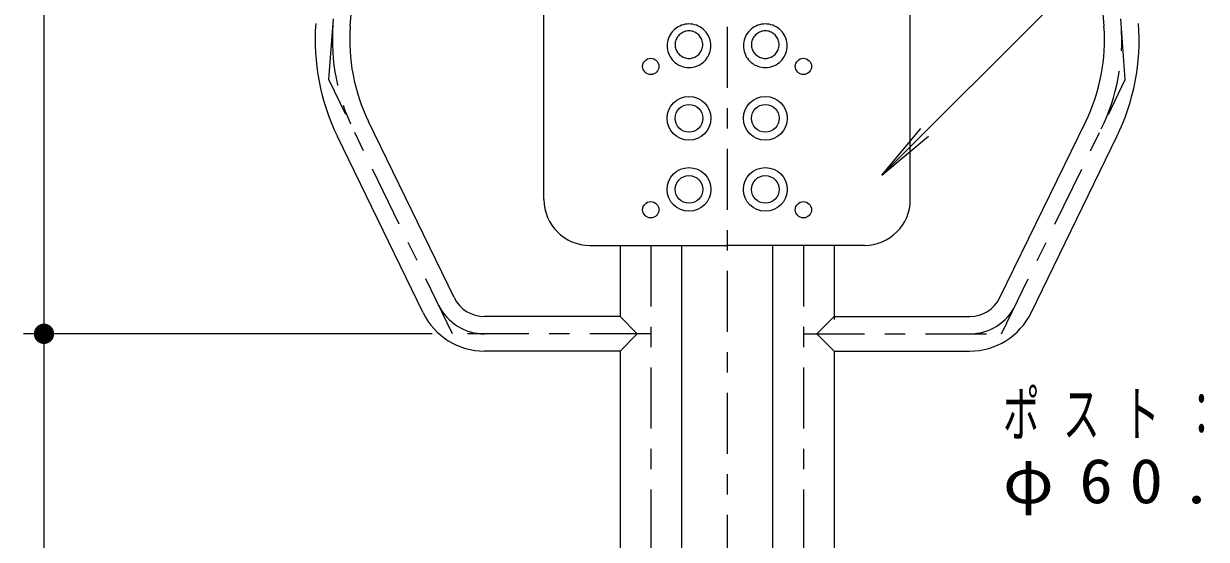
# Model space of a CAD drawing. Units: millimetres on the paper. Extents: x 1381 to 1746, y 408 to 677.
# Drawn here: x 1451.9 to 1510, y 527.3 to 552.7 of the extents above; entities that cross this region are included whole.
import ezdxf

# ---------------------------------------------------------------- set-up
doc = ezdxf.new("R2010")
doc.units = ezdxf.units.MM
doc.linetypes.add('USER2', pattern=[6, 3, -1, 1, -1])
doc.layers.add('LY_1', color=7, linetype='Continuous', lineweight=13)
doc.styles.add('ＭＳ ゴシック', font='')
doc.styles.get('ＭＳ ゴシック').set_extended_font_data('MS Gothic')

# ---------------------------------------------------------------- blocks, each defined once
blk = doc.blocks.new('filled_dot')
at = {"color": 0, "linetype": 'Continuous', "lineweight": -2, "const_width": 1.25}
blk.add_lwpolyline([(-0.625, 0, 1), (0.625, 0, 1)], format="xyb", close=True, dxfattribs=at)

msp = doc.modelspace()

# ---------------------------------------------------------------- linework, layer by layer
at = {"layer": 'LY_1', "linetype": 'USER2'}
for p, q in [((1486.449, 588.557), (1486.449, 473.569)), ((1466.882, 549.956), (1469.481, 584.956)), ((1506.015, 549.956), (1503.416, 584.956)), ((1472.962, 537.456), (1466.882, 549.956)), ((1499.935, 537.456), (1506.015, 549.956)), ((1482.699, 541.806), (1482.699, 482.456)), ((1490.199, 541.806), (1490.199, 482.456)), ((1482.699, 537.456), (1472.962, 537.456)), ((1490.199, 537.456), (1499.935, 537.456))]:
    msp.add_line(p, q, dxfattribs=at)
at = {"layer": 'LY_1'}
for p, q in [((1452.883, 537.456), (1452.883, 584.956)), ((1510.101, 561.306), (1494.047, 545.252)), ((1494.047, 545.252), (1495.975, 547.55)), ((1494.047, 545.252), (1496.345, 547.18)), ((1471.962, 537.456), (1451.883, 537.456)), ((1468.942, 537.456), (1451.883, 537.456)), ((1452.883, 502.456), (1452.883, 537.456))]:
    msp.add_line(p, q, dxfattribs=at)
at = {"layer": 'LY_1', "lineweight": 25}
for p, q in [((1467.93, 552.583), (1470.27, 584.106)), ((1504.968, 552.583), (1502.627, 584.106)), ((1477.449, 544.056), (1477.449, 576.798)), ((1495.449, 544.056), (1495.449, 576.798)), ((1473.042, 539.235), (1468.826, 547.903)), ((1499.855, 539.235), (1504.071, 547.903)), ((1471.514, 538.491), (1467.297, 547.159)), ((1501.384, 538.491), (1505.6, 547.159)), ((1479.699, 541.806), (1486.449, 541.806)), ((1481.186, 541.806), (1481.186, 538.306)), ((1484.211, 541.806), (1484.211, 482.456)), ((1493.199, 541.806), (1486.449, 541.806)), ((1488.686, 541.806), (1488.686, 482.456)), ((1491.711, 541.806), (1491.711, 538.156)), ((1481.186, 538.306), (1474.526, 538.306)), ((1482.036, 537.456), (1481.186, 538.306)), ((1490.861, 537.456), (1491.711, 538.306)), ((1491.711, 538.306), (1498.371, 538.306)), ((1482.036, 537.456), (1481.186, 536.606)), ((1490.861, 537.456), (1491.711, 536.606)), ((1481.186, 536.606), (1474.526, 536.606)), ((1481.186, 536.606), (1481.186, 482.456)), ((1491.711, 536.606), (1498.371, 536.606)), ((1491.711, 536.606), (1491.711, 482.456))]:
    msp.add_line(p, q, dxfattribs=at)
for points in [[(1485.649, 551.62), (1485.645, 551.713), (1485.632, 551.806), (1485.612, 551.897), (1485.584, 551.986), (1485.548, 552.073), (1485.505, 552.156), (1485.454, 552.235), (1485.397, 552.309), (1485.334, 552.378), (1485.265, 552.441), (1485.19, 552.498), (1485.111, 552.548), (1485.028, 552.592), (1484.941, 552.627), (1484.852, 552.655), (1484.76, 552.676), (1484.667, 552.688), (1484.574, 552.692), (1484.48, 552.688), (1484.387, 552.676), (1484.295, 552.655), (1484.206, 552.627), (1484.119, 552.592), (1484.036, 552.548), (1483.957, 552.498), (1483.883, 552.441), (1483.813, 552.378), (1483.75, 552.309), (1483.693, 552.235), (1483.643, 552.156), (1483.599, 552.073), (1483.563, 551.986), (1483.535, 551.897), (1483.515, 551.806), (1483.503, 551.713), (1483.499, 551.62), (1483.503, 551.526), (1483.515, 551.434), (1483.535, 551.342), (1483.563, 551.253), (1483.599, 551.167), (1483.643, 551.084), (1483.693, 551.005), (1483.75, 550.93), (1483.813, 550.862), (1483.883, 550.798), (1483.957, 550.741), (1484.036, 550.691), (1484.119, 550.648), (1484.206, 550.612), (1484.295, 550.584), (1484.387, 550.564), (1484.48, 550.552), (1484.574, 550.547), (1484.667, 550.552), (1484.76, 550.564), (1484.852, 550.584), (1484.941, 550.612), (1485.028, 550.648), (1485.111, 550.691), (1485.19, 550.741), (1485.265, 550.798), (1485.334, 550.862), (1485.397, 550.93), (1485.454, 551.005), (1485.505, 551.084), (1485.548, 551.167), (1485.584, 551.253), (1485.612, 551.342), (1485.632, 551.434), (1485.645, 551.526)], [(1487.249, 551.62), (1487.253, 551.526), (1487.265, 551.434), (1487.285, 551.342), (1487.313, 551.253), (1487.349, 551.167), (1487.393, 551.084), (1487.443, 551.005), (1487.5, 550.93), (1487.563, 550.862), (1487.633, 550.798), (1487.707, 550.741), (1487.786, 550.691), (1487.869, 550.648), (1487.956, 550.612), (1488.045, 550.584), (1488.137, 550.564), (1488.23, 550.552), (1488.324, 550.547), (1488.417, 550.552), (1488.51, 550.564), (1488.602, 550.584), (1488.691, 550.612), (1488.778, 550.648), (1488.861, 550.691), (1488.94, 550.741), (1489.015, 550.798), (1489.084, 550.862), (1489.147, 550.93), (1489.204, 551.005), (1489.255, 551.084), (1489.298, 551.167), (1489.334, 551.253), (1489.362, 551.342), (1489.382, 551.434), (1489.395, 551.526), (1489.399, 551.62), (1489.395, 551.713), (1489.382, 551.806), (1489.362, 551.897), (1489.334, 551.986), (1489.298, 552.073), (1489.255, 552.156), (1489.204, 552.235), (1489.147, 552.309), (1489.084, 552.378), (1489.015, 552.441), (1488.94, 552.498), (1488.861, 552.548), (1488.778, 552.592), (1488.691, 552.627), (1488.602, 552.655), (1488.51, 552.676), (1488.417, 552.688), (1488.324, 552.692), (1488.23, 552.688), (1488.137, 552.676), (1488.045, 552.655), (1487.956, 552.627), (1487.869, 552.592), (1487.786, 552.548), (1487.707, 552.498), (1487.633, 552.441), (1487.563, 552.378), (1487.5, 552.309), (1487.443, 552.235), (1487.393, 552.156), (1487.349, 552.073), (1487.313, 551.986), (1487.285, 551.897), (1487.265, 551.806), (1487.253, 551.713)], [(1485.254, 551.676), (1485.251, 551.735), (1485.243, 551.793), (1485.23, 551.851), (1485.213, 551.908), (1485.19, 551.962), (1485.163, 552.015), (1485.131, 552.065), (1485.095, 552.112), (1485.054, 552.155), (1485.011, 552.195), (1484.964, 552.231), (1484.914, 552.263), (1484.861, 552.29), (1484.806, 552.313), (1484.75, 552.331), (1484.692, 552.344), (1484.633, 552.351), (1484.574, 552.354), (1484.514, 552.351), (1484.456, 552.344), (1484.398, 552.331), (1484.341, 552.313), (1484.286, 552.29), (1484.234, 552.263), (1484.184, 552.231), (1484.137, 552.195), (1484.093, 552.155), (1484.053, 552.112), (1484.017, 552.065), (1483.985, 552.015), (1483.957, 551.962), (1483.935, 551.908), (1483.917, 551.851), (1483.904, 551.793), (1483.896, 551.735), (1483.894, 551.676), (1483.896, 551.616), (1483.904, 551.558), (1483.917, 551.5), (1483.935, 551.444), (1483.957, 551.389), (1483.985, 551.336), (1484.017, 551.287), (1484.053, 551.24), (1484.093, 551.196), (1484.137, 551.156), (1484.184, 551.12), (1484.234, 551.088), (1484.286, 551.061), (1484.341, 551.038), (1484.398, 551.02), (1484.456, 551.008), (1484.514, 551), (1484.574, 550.997), (1484.633, 551), (1484.692, 551.008), (1484.75, 551.02), (1484.806, 551.038), (1484.861, 551.061), (1484.914, 551.088), (1484.964, 551.12), (1485.011, 551.156), (1485.054, 551.196), (1485.095, 551.24), (1485.131, 551.287), (1485.163, 551.336), (1485.19, 551.389), (1485.213, 551.444), (1485.23, 551.5), (1485.243, 551.558), (1485.251, 551.616)], [(1487.644, 551.676), (1487.646, 551.616), (1487.654, 551.558), (1487.667, 551.5), (1487.685, 551.444), (1487.707, 551.389), (1487.735, 551.336), (1487.767, 551.287), (1487.803, 551.24), (1487.843, 551.196), (1487.887, 551.156), (1487.934, 551.12), (1487.984, 551.088), (1488.036, 551.061), (1488.091, 551.038), (1488.148, 551.02), (1488.206, 551.008), (1488.264, 551), (1488.324, 550.997), (1488.383, 551), (1488.442, 551.008), (1488.5, 551.02), (1488.556, 551.038), (1488.611, 551.061), (1488.664, 551.088), (1488.714, 551.12), (1488.761, 551.156), (1488.804, 551.196), (1488.845, 551.24), (1488.881, 551.287), (1488.913, 551.336), (1488.94, 551.389), (1488.963, 551.444), (1488.98, 551.5), (1488.993, 551.558), (1489.001, 551.616), (1489.004, 551.676), (1489.001, 551.735), (1488.993, 551.793), (1488.98, 551.851), (1488.963, 551.908), (1488.94, 551.962), (1488.913, 552.015), (1488.881, 552.065), (1488.845, 552.112), (1488.804, 552.155), (1488.761, 552.195), (1488.714, 552.231), (1488.664, 552.263), (1488.611, 552.29), (1488.556, 552.313), (1488.5, 552.331), (1488.442, 552.344), (1488.383, 552.351), (1488.324, 552.354), (1488.264, 552.351), (1488.206, 552.344), (1488.148, 552.331), (1488.091, 552.313), (1488.036, 552.29), (1487.984, 552.263), (1487.934, 552.231), (1487.887, 552.195), (1487.843, 552.155), (1487.803, 552.112), (1487.767, 552.065), (1487.735, 552.015), (1487.707, 551.962), (1487.685, 551.908), (1487.667, 551.851), (1487.654, 551.793), (1487.646, 551.735)]]:
    msp.add_lwpolyline(points, close=True, dxfattribs=at)
at = {"layer": 'LY_1'}
for centre in [(1482.699, 550.604), (1490.199, 550.604), (1482.699, 543.556), (1490.199, 543.556)]:
    msp.add_circle(centre, 0.4, dxfattribs=at)
at = {"layer": 'LY_1', "lineweight": 25}
for centre, radius in [((1484.574, 548.055), 1.075), ((1484.574, 548.055), 0.68), ((1488.324, 548.055), 1.075), ((1488.324, 548.055), 0.68), ((1484.574, 544.555), 1.075), ((1484.574, 544.555), 0.68), ((1488.324, 544.555), 1.075), ((1488.324, 544.555), 0.68)]:
    msp.add_circle(centre, radius, dxfattribs=at)
for centre, radius, start, end in [((1477.054, 551.905), 10.85, 175.75334, 205.93778), ((1495.843, 551.905), 10.85, 334.06222, 4.24666), ((1477.054, 551.905), 9.15, 175.75334, 205.93778), ((1495.843, 551.905), 9.15, 334.06222, 4.24666), ((1479.699, 544.056), 2.25, 180, 270), ((1493.199, 544.056), 2.25, 270, 0), ((1474.526, 539.956), 1.65, 205.93778, 270), ((1498.371, 539.956), 1.65, 270, 334.06222), ((1474.526, 539.956), 3.35, 205.93778, 270), ((1498.371, 539.956), 3.35, 270, 334.06222)]:
    msp.add_arc(centre, radius, start, end, dxfattribs=at)
at = {"layer": 'LY_1', "linetype": 'USER2'}
for centre, radius, start, end in [((1477.054, 551.905), 10, 175.75334, 205.93778), ((1495.843, 551.905), 10, 334.06222, 4.24666), ((1474.526, 539.956), 2.5, 205.93778, 270), ((1498.371, 539.956), 2.5, 270, 334.06222)]:
    msp.add_arc(centre, radius, start, end, dxfattribs=at)

# ---------------------------------------------------------------- block references
at = {"layer": 'LY_1', "xscale": 0.4, "yscale": 0.4}
for rotation in [90, 270]:
    msp.add_blockref('filled_dot', (1452.883, 537.456), dxfattribs=dict(at, rotation=rotation))

# ---------------------------------------------------------------- texts
at = {"layer": 'LY_1', "char_height": 2.199, "attachment_point": 1, "style": 'ＭＳ ゴシック'}
for s, insert in [('\\T1.64;\\W0.6;ポスト：', (1500.002, 534.622)), ('\\T1.5;\\W1.1;φ60.5×3.8', (1500.002, 531.322))]:
    msp.add_mtext(s, dxfattribs=dict(at, insert=insert))

doc.saveas('drawing.dxf')
